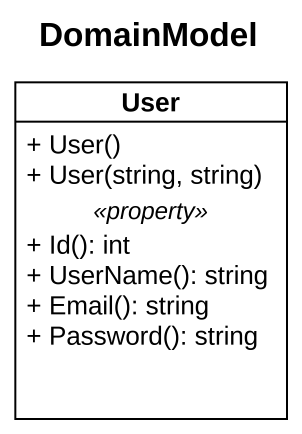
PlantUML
@startuml
title DomainModel
hide circle
hide empty members
skinparam classAttributeIconSize 0
class User {
  + User()
  + User(string, string)
  .. <<property>> ..
  + Id(): int
  + UserName(): string
  + Email(): string
  + Password(): string
}
@enduml
